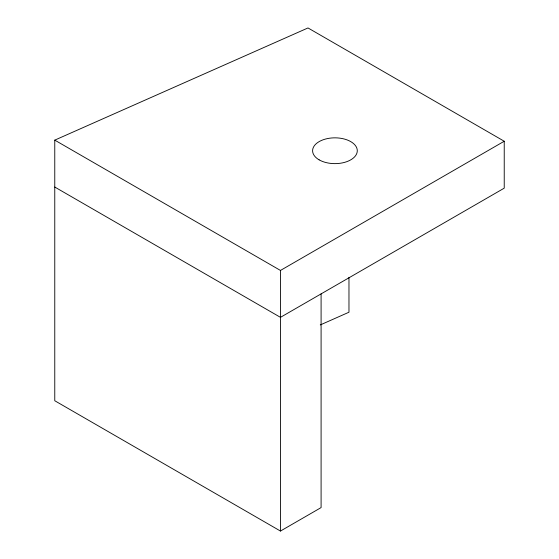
<?xml version="1.0" encoding="UTF-8"?>
<svg xmlns="http://www.w3.org/2000/svg" width="559" height="559" viewBox="0 0 559 559"><rect width="100%" height="100%" fill="white"/><g stroke="black" fill="none" stroke-linecap="round" stroke-linejoin="round"><path stroke-width="0.84" d="M321.09 293.894L321.09 507.593L280.464 531.05L54.768 400.747L54.768 140.134L280.464 270.437L504.232 141.245L504.232 188.159L280.464 317.344L54.768 187.041M54.768 140.134L307.995 27.95L504.232 141.245M320.272 324.933L348.97 312.222L348.97 277.327M280.464 270.437L280.464 531.05M319.14 159.853A22.346 12.899 0 0 0 356.523 154.074A22.346 12.899 0 0 0 329.16 138.276A22.346 12.899 0 0 0 319.14 159.853"/></g></svg>
